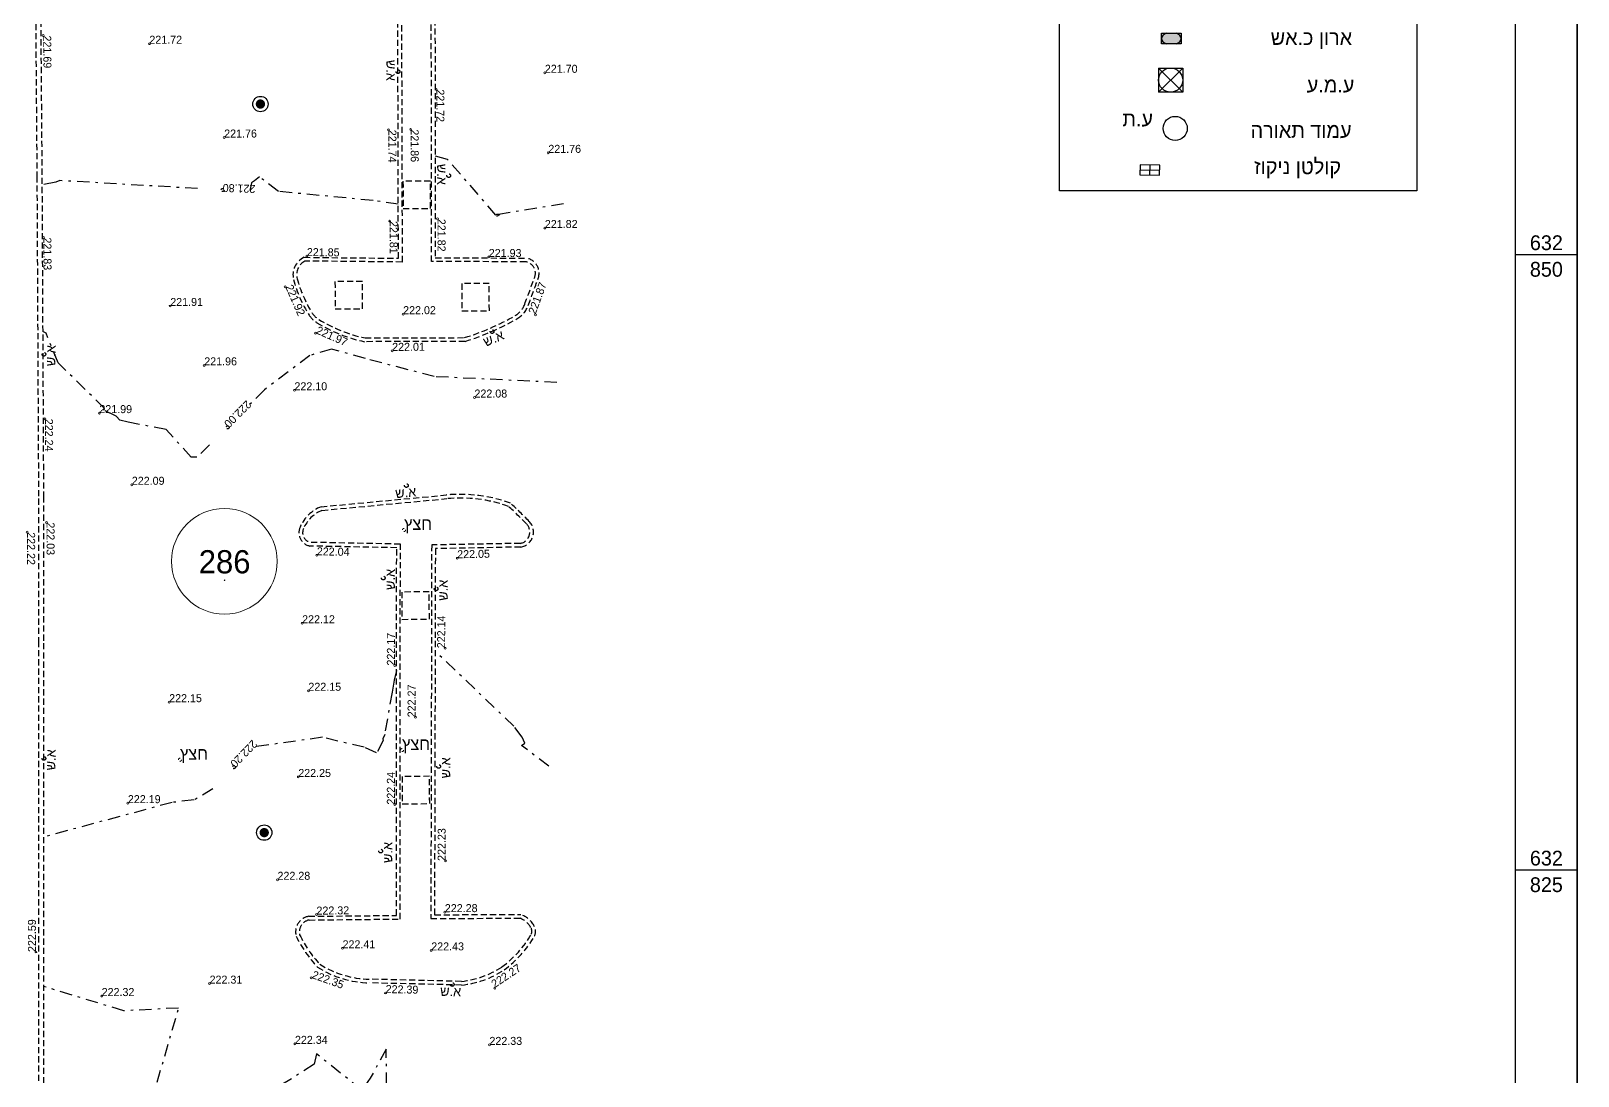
# Model space of a CAD drawing. Extents: x 231979 to 232154, y 632653 to 632930.
# Drawn here: x 232083.1 to 232145.9, y 632816.6 to 632859.1 of the extents above; entities that cross this region are included whole.
import ezdxf
from ezdxf.enums import TextEntityAlignment as Align

# ---------------------------------------------------------------- set-up
doc = ezdxf.new("R2010")
doc.units = 0
doc.header["$MEASUREMENT"] = 0
for name, pattern in [('DASHDOT', [1, 0.5, -0.25, 0, -0.25]), ('DIVIDE2', [0.625, 0.25, -0.125, 0, -0.125, 0, -0.125]), ('HIDDEN', [0.375, 0.25, -0.125])]:
    doc.linetypes.add(name, pattern=pattern)
for name, color, linetype in [('1201', 7, 'Continuous'), ('1202', 7, 'Continuous'), ('1204', 7, 'Continuous'), ('1506', 252, 'DASHDOT'), ('4902', 35, 'Continuous')]:
    doc.layers.add(name, color=color, linetype=linetype)
for name, color, linetype, lineweight in [('1502', 7, 'Continuous', 20), ('1603', 8, 'Continuous', 20), ('2404', 7, 'HIDDEN', 30), ('2407', 7, 'DIVIDE2', 20), ('4612', 5, 'Continuous', 30)]:
    doc.layers.add(name, color=color, linetype=linetype, lineweight=lineweight)
doc.styles.add('GRID', font='txt')
doc.styles.add('hebtext', font='hebtxt.shx')
doc.styles.add('HEBTXT', font='hebtxt.shx')
doc.styles.add('MAVAT_HEBTXT', font='hebtxt.shx')

# ---------------------------------------------------------------- blocks, each defined once
blk = doc.blocks.new('M1803')
blk.add_circle((0, 0), 0.025)
at = {"style": 'MAVAT_HEBTXT'}
blk.add_attdef('MIGRASH', text='', height=2, dxfattribs=at).set_placement((0, 1.6), align=Align.MIDDLE)
at = {"style": 'MAVAT_HEBTXT', "flags": 1}
for tag, p in [('YEUD', (0, -1.6)), ('PLAN', (0, -4.8))]:
    blk.add_attdef(tag, text='', height=2, dxfattribs=at).set_placement(p, align=Align.MIDDLE)
blk = doc.blocks.new('2404')
at = {"color": 2}
blk.add_circle((0, 0), 0.075, dxfattribs=at)
at = {"style": 'hebtext'}
blk.add_attdef('COVER_TYPE', (-1.984, 0.57), '', height=0.39, dxfattribs=at)
blk = doc.blocks.new('4902')
at = {"layer": '4902', "const_width": 0.75}
blk.add_lwpolyline([(-0.38, 0, 1), (0.38, 0, 1)], format="xyb", close=True, dxfattribs=at)
at = {"layer": '4902'}
blk.add_circle((0, 0), 1.25, dxfattribs=at)
at = {"style": 'hebtext', "flags": 1}
for tag, p in [('COVER_DIAM', (3.16, 50.33)), ('STRESS', (3.16, 41.78)), ('COVER', (3.16, 33.23)), ('WIDTH', (3.16, 24.68)), ('DIAM', (3.16, 16.14)), ('MANH_TYPE', (3.16, 7.59)), ('DEPTH', (3.16, -0.96))]:
    blk.add_attdef(tag, p, '', height=1.3, dxfattribs=at)
at = {"style": 'hebtext'}
for tag, p in [('NUMBER', (0.18, 1.78)), ('TL', (2.94, -0.96)), ('IL', (3.16, -9.51))]:
    blk.add_attdef(tag, p, '', height=1.3, dxfattribs=at)
blk = doc.blocks.new('2407')
at = {"color": 2}
blk.add_circle((0, 0), 0.25, dxfattribs=at)
at = {"style": 'hebtext'}
blk.add_attdef('COVER_TYPE', (-10, 1), '', height=1.3, dxfattribs=at)
blk = doc.blocks.new('1502')
blk.add_circle((0, 0), 0.15)
at = {"style": 'hebtext'}
for tag, p in [('METER', (-10.33, 0)), ('CENTIMETER', (1, 0))]:
    blk.add_attdef(tag, p, '', height=1.3, dxfattribs=at)
at = {"style": 'hebtext', "flags": 1}
blk.add_attdef('HEIGHT', (1, 0), '', height=1.3, dxfattribs=at)
blk = doc.blocks.new('1506')
at = {"color": 2}
blk.add_circle((0, 0), 0.25, dxfattribs=at)
at = {"color": 2, "style": 'hebtext'}
blk.add_attdef('HEIGHT', (-5.33, -1), '', height=1.3, dxfattribs=at)
blk = doc.blocks.new('4612')
at = {"layer": '4612'}
blk.add_hatch(color=256, dxfattribs=at).paths.add_polyline_path([(1.23, 2.16), (-1.23, 2.16, 0.58137), (-1.23, -2.16), (1.23, -2.16, 0.58137)])
blk.add_lwpolyline([(-2.49, -2.16), (-2.49, 2.16), (2.49, 2.16), (2.49, -2.16)], close=True, dxfattribs=at)
for start, end in [(119.6551, 240.3449), (299.6551, 60.3449)]:
    blk.add_arc((0, 0), 2.49, start, end, dxfattribs=at)
at = {"layer": '4612', "style": 'hebtext', "flags": 1}
for tag, p in [('WHEEL_NAME', (-4.5, 2.93)), ('TYPE', (-3.97, -3.71))]:
    blk.add_attdef(tag, p, '', height=1.3, dxfattribs=at)

msp = doc.modelspace()

# ---------------------------------------------------------------- linework, layer by layer
at = {"layer": '1201'}
for p, q in [((232143.369, 632850), (232145.869, 632850)), ((232143.369, 632825), (232145.869, 632825))]:
    msp.add_line(p, q, dxfattribs=at)
msp.add_lwpolyline([(231981.511, 632655.388), (232143.369, 632655.388), (232143.369, 632927.888), (231981.511, 632927.888)], close=True, dxfattribs=at)
msp.add_lwpolyline([(231981.511, 632655.388), (232143.369, 632655.388), (232143.369, 632927.888), (231981.511, 632927.888), (231981.511, 632655.388)], dxfattribs=at)
at = {"layer": '1202', "const_width": 0.075}
msp.add_lwpolyline([(231979.011, 632652.888), (232145.869, 632652.888), (232145.869, 632930.388), (231979.011, 632930.388), (231979.011, 632652.888)], dxfattribs=at)
at = {"layer": '1204'}
msp.add_lwpolyline([(232124.844, 632888.5), (232139.374, 632888.491), (232139.364, 632852.594), (232124.844, 632852.594)], close=True, dxfattribs=at)
at = {"layer": '1204', "color": 1}
for points in [[(232129.848, 632856.596), (232128.868, 632856.596), (232129.848, 632857.576), (232129.848, 632856.596), (232128.868, 632857.576), (232129.848, 632857.576)], [(232128.868, 632857.576), (232128.868, 632856.596)]]:
    msp.add_lwpolyline(points, dxfattribs=at)
at = {"layer": '1204', "color": 35}
msp.add_lwpolyline([(232128.915, 632853.627), (232128.115, 632853.644), (232128.107, 632853.244), (232128.906, 632853.227)], close=True, dxfattribs=at)
for points in [[(232128.515, 632853.635), (232128.506, 632853.235)], [(232128.111, 632853.444), (232128.911, 632853.427)]]:
    msp.add_lwpolyline(points, dxfattribs=at)
at = {"layer": '1204', "color": 1}
for centre, radius in [((232129.358, 632857.086), 0.49), ((232129.544, 632855.123, 223.058), 0.491)]:
    msp.add_circle(centre, radius, dxfattribs=at)
at = {"layer": '1506'}
for points, elevation in [([(232104.702, 632852.058), (232102.056, 632851.627), (232101.991, 632851.628), (232101.959, 632851.606), (232099.99, 632853.865), (232099.338, 632854.04)], 221.8), ([(232089.837, 632852.681), (232084.252, 632853.003), (232084.079, 632852.944), (232083.52, 632852.83)], 221.8), ([(232097.991, 632852.045), (232096.965, 632852.194), (232093.12, 632852.561), (232092.354, 632853.155), (232092.156, 632852.992), (232092.028, 632852.914), (232091.956, 632852.595)], 221.8), ([(232101.996, 632851.564), (232102.121, 632851.627)], 221.8), ([(232090.326, 632842.275), (232089.816, 632841.764), (232089.585, 632841.764), (232088.567, 632842.891), (232087.027, 632843.189), (232086.688, 632843.278), (232086.544, 632843.419), (232086.533, 632843.432), (232086.036, 632843.674), (232086.063, 632843.749), (232084.172, 632845.601), (232083.69, 632846.803), (232083.549, 632846.877)], 222), ([(232099.452, 632845.042), (232096.653, 632845.776), (232095.28, 632846.155), (232094.402, 632845.901), (232092.554, 632844.507), (232091.824, 632843.776)], 222), ([(232104.426, 632844.799), (232099.452, 632845.042)], 222), ([(232104.111, 632829.216), (232102.99, 632830.061), (232103.129, 632830.145), (232103.027, 632830.39), (232102.688, 632830.84), (232099.487, 632833.891)], 222.2), ([(232097.922, 632833.104), (232097.822, 632832.708), (232097.74, 632832.228), (232097.439, 632830.507), (232097.365, 632830.324), (232097.384, 632830.255), (232097.113, 632829.763), (232096.612, 632829.981), (232094.912, 632830.387), (232092.064, 632829.987)], 222.2), ([(232090.466, 632828.301), (232089.703, 632827.844), (232088.806, 632827.741), (232083.587, 632826.338)], 222.2), ([(232090.696, 632814.65), (232089.856, 632814.119), (232089.201, 632814.097), (232088.468, 632814.187), (232087.895, 632815.327), (232089.07, 632819.391), (232086.845, 632819.278), (232083.587, 632820.268)], 222.4), ([(232104.128, 632814.87), (232102.756, 632814.806), (232101.241, 632815.602), (232101.19, 632815.653), (232101.179, 632815.618), (232101.169, 632815.663), (232101.17, 632815.669), (232100.822, 632815.68), (232097.515, 632816.273), (232097.502, 632817.713), (232096.853, 632816.54), (232096.509, 632816.059), (232094.675, 632817.525), (232094.578, 632817.105), (232092.488, 632815.783)], 222.4)]:
    msp.add_lwpolyline(points, dxfattribs=dict(at, elevation=elevation))
at = {"layer": '1603'}
msp.add_circle((232090.93, 632837.538), 2.146, dxfattribs=at)
at = {"layer": '2404'}
for points in [[(232083.395, 632802.931), (232083.399, 632834.212), (232083.393, 632840.182), (232083.328, 632853.119), (232083.189, 632870.743)], [(232083.379, 632870.744), (232083.518, 632853.12), (232083.582, 632840.183), (232083.588, 632834.212), (232083.585, 632803.121)]]:
    msp.add_lwpolyline(points, dxfattribs=at)
for points in [[(232099.471, 632867.433), (232099.494, 632849.867), (232103.183, 632849.855, -0.474993), (232103.673, 632849.028, -0.000567), (232103.266, 632847.926, -0.175748), (232102.811, 632847.388, -0.055565), (232100.704, 632846.474), (232096.624, 632846.46, -0.084689), (232094.687, 632847.231, -0.113554), (232094.372, 632847.54, -0.078907), (232093.74, 632848.981, -0.362916), (232094.167, 632849.887), (232097.996, 632849.847), (232097.949, 632869.066)], [(232098.099, 632869.067), (232098.147, 632849.695), (232094.201, 632849.737, 0.348547), (232093.885, 632849.019, 0.078907), (232094.498, 632847.621, 0.113554), (232094.766, 632847.359, 0.084024), (232096.64, 632846.61), (232100.682, 632846.624, 0.05502), (232102.736, 632847.518, 0.175748), (232103.125, 632847.978, 0.000567), (232103.532, 632849.08, 0.468336), (232103.171, 632849.705), (232099.344, 632849.717), (232099.321, 632867.58)], [(232099.497, 632838.053), (232099.463, 632823.181), (232102.964, 632823.187, -0.177114), (232103.502, 632822.74, -0.230785), (232103.533, 632822.329, -0.105299), (232102.287, 632820.938, -0.121394), (232100.563, 632820.323), (232096.814, 632820.41, -0.137298), (232094.708, 632821.053, -0.074161), (232093.844, 632822.308, -0.438182), (232094.352, 632823.116), (232097.913, 632823.153), (232097.926, 632838.087), (232094.402, 632838.159, -0.477829), (232094.004, 632838.931, -0.196213), (232094.856, 632839.754), (232099.946, 632840.232, -0.110666), (232102.546, 632839.901, -0.014963), (232103.309, 632839.158, -0.605221), (232102.964, 632838.117), (232099.497, 632838.053)]]:
    msp.add_lwpolyline(points, format="xyb", dxfattribs=at)
for points in [[(232099.297, 632852.985), (232098.181, 632852.978), (232098.189, 632851.868), (232099.304, 632851.875)], [(232096.536, 632848.911), (232095.42, 632848.903), (232095.427, 632847.793), (232096.543, 632847.801)], [(232101.683, 632848.825), (232100.567, 632848.818), (232100.575, 632847.708), (232101.69, 632847.715)], [(232099.247, 632836.297), (232098.132, 632836.29), (232098.139, 632835.18), (232099.254, 632835.187)], [(232099.26, 632828.803), (232098.144, 632828.796), (232098.152, 632827.686), (232099.267, 632827.693)]]:
    msp.add_lwpolyline(points, close=True, dxfattribs=at)
msp.add_lwpolyline([(232099.347, 632838.201), (232099.313, 632823.031), (232102.938, 632823.036, -0.169686), (232103.373, 632822.665, -0.222847), (232103.397, 632822.394, -0.104423), (232102.201, 632821.061, -0.120517), (232100.557, 632820.473), (232096.818, 632820.56, -0.136075), (232094.805, 632821.169, -0.07245), (232093.986, 632822.36, -0.422964), (232094.368, 632822.966), (232098.063, 632823.005), (232098.076, 632838.234), (232094.42, 632838.309, -0.468364), (232094.141, 632838.87, -0.192338), (232094.892, 632839.607), (232099.96, 632840.083, -0.109372), (232102.467, 632839.77, -0.014536), (232103.201, 632839.054, -0.59789), (232102.95, 632838.266)], format="xyb", close=True, dxfattribs=at)

# ---------------------------------------------------------------- block references
at = {"layer": '1204', "xscale": 0.1600000000335041, "yscale": 0.0999999999983303, "zscale": 0.1600000000335041}
msp.add_blockref('4612', (232129.388, 632858.772), dxfattribs=at)
at = {"layer": '1502'}
ref = msp.add_blockref('1502', (232083.57, 632858.896, 221.687), dxfattribs=dict(at, xscale=0.25, yscale=0.25, zscale=0.25))
ref.add_attrib('HEIGHT', '221.69', (232083.57, 632858.896, 221.687), dxfattribs={"layer": '0', "height": 0.325, "rotation": 270.45378, "style": 'hebtext'})
ref = msp.add_blockref('1502', (232087.881, 632858.564, 221.717), dxfattribs=dict(at, xscale=0.25, yscale=0.25, zscale=0.25))
ref.add_attrib('HEIGHT', '221.72', (232087.881, 632858.564, 221.717), dxfattribs={"layer": '0', "height": 0.325, "style": 'hebtext'})
ref = msp.add_blockref('1502', (232103.944, 632857.384, 221.705), dxfattribs=dict(at, xscale=0.25, yscale=0.25, zscale=0.25))
ref.add_attrib('HEIGHT', '221.70', (232103.944, 632857.384, 221.705), dxfattribs={"layer": '0', "height": 0.325, "style": 'hebtext'})
ref = msp.add_blockref('1502', (232099.536, 632856.71, 221.719), dxfattribs=dict(at, xscale=0.25, yscale=0.25, zscale=0.25))
ref.add_attrib('HEIGHT', '221.72', (232099.536, 632856.71, 221.719), dxfattribs={"layer": '0', "height": 0.325, "rotation": 270.07398, "style": 'hebtext'})
ref = msp.add_blockref('1502', (232090.921, 632854.753, 221.756), dxfattribs=dict(at, xscale=0.25, yscale=0.25, zscale=0.25))
ref.add_attrib('HEIGHT', '221.76', (232090.921, 632854.753, 221.756), dxfattribs={"layer": '0', "height": 0.325, "style": 'hebtext'})
ref = msp.add_blockref('1502', (232097.59, 632855.067, 221.738), dxfattribs=dict(at, xscale=0.25, yscale=0.25, zscale=0.25))
ref.add_attrib('HEIGHT', '221.74', (232097.59, 632855.067, 221.738), dxfattribs={"layer": '0', "height": 0.325, "rotation": 270.1422, "style": 'hebtext'})
ref = msp.add_blockref('1502', (232098.494, 632855.084, 221.858), dxfattribs=dict(at, xscale=0.25, yscale=0.25, zscale=0.25))
ref.add_attrib('HEIGHT', '221.86', (232098.494, 632855.084, 221.858), dxfattribs={"layer": '0', "height": 0.325, "rotation": 270.1422, "style": 'hebtext'})
ref = msp.add_blockref('1502', (232104.085, 632854.131, 221.759), dxfattribs=dict(at, xscale=0.25, yscale=0.25, zscale=0.25))
ref.add_attrib('HEIGHT', '221.76', (232104.085, 632854.131, 221.759), dxfattribs={"layer": '0', "height": 0.325, "style": 'hebtext'})
ref = msp.add_blockref('1502', (232097.641, 632851.362, 221.808), dxfattribs=dict(at, xscale=0.25, yscale=0.25, zscale=0.25))
ref.add_attrib('HEIGHT', '221.81', (232097.641, 632851.362, 221.808), dxfattribs={"layer": '0', "height": 0.325, "rotation": 270.1422, "style": 'hebtext'})
ref = msp.add_blockref('1502', (232099.586, 632851.449, 221.816), dxfattribs=dict(at, xscale=0.25, yscale=0.25, zscale=0.25))
ref.add_attrib('HEIGHT', '221.82', (232099.586, 632851.449, 221.816), dxfattribs={"layer": '0', "height": 0.325, "rotation": 270.07398, "style": 'hebtext'})
ref = msp.add_blockref('1502', (232103.944, 632851.077, 221.823), dxfattribs=dict(at, xscale=0.25, yscale=0.25, zscale=0.25))
ref.add_attrib('HEIGHT', '221.82', (232103.944, 632851.077, 221.823), dxfattribs={"layer": '0', "height": 0.325, "style": 'hebtext'})
ref = msp.add_blockref('1502', (232083.577, 632850.692, 221.831), dxfattribs=dict(at, xscale=0.25, yscale=0.25, zscale=0.25))
ref.add_attrib('HEIGHT', '221.83', (232083.577, 632850.692, 221.831), dxfattribs={"layer": '0', "height": 0.325, "rotation": 270.28363, "style": 'hebtext'})
ref = msp.add_blockref('1502', (232094.277, 632849.939, 221.854), dxfattribs=dict(at, xscale=0.25, yscale=0.25, zscale=0.25))
ref.add_attrib('HEIGHT', '221.85', (232094.277, 632849.939, 221.854), dxfattribs={"layer": '0', "height": 0.325, "rotation": 359.39394, "style": 'hebtext'})
ref = msp.add_blockref('1502', (232101.666, 632849.901, 221.93), dxfattribs=dict(at, xscale=0.25, yscale=0.25, zscale=0.25))
ref.add_attrib('HEIGHT', '221.93', (232101.666, 632849.901, 221.93), dxfattribs={"layer": '0', "height": 0.325, "rotation": 359.82526, "style": 'hebtext'})
ref = msp.add_blockref('1502', (232093.396, 632848.69, 221.919), dxfattribs=dict(at, xscale=0.25, yscale=0.25, zscale=0.25))
ref.add_attrib('HEIGHT', '221.92', (232093.396, 632848.69, 221.919), dxfattribs={"layer": '0', "height": 0.325, "rotation": 293.5384, "style": 'hebtext'})
ref = msp.add_blockref('1502', (232103.564, 632847.551, 221.874), dxfattribs=dict(at, xscale=0.25, yscale=0.25, zscale=0.25))
ref.add_attrib('HEIGHT', '221.87', (232103.564, 632847.551, 221.874), dxfattribs={"layer": '0', "height": 0.325, "rotation": 69.72486, "style": 'hebtext'})
ref = msp.add_blockref('1502', (232088.73, 632847.91, 221.913), dxfattribs=dict(at, xscale=0.25, yscale=0.25, zscale=0.25))
ref.add_attrib('HEIGHT', '221.91', (232088.73, 632847.91, 221.913), dxfattribs={"layer": '0', "height": 0.325, "style": 'hebtext'})
ref = msp.add_blockref('1502', (232098.189, 632847.577, 222.023), dxfattribs=dict(at, xscale=0.25, yscale=0.25, zscale=0.25))
ref.add_attrib('HEIGHT', '222.02', (232098.189, 632847.577, 222.023), dxfattribs={"layer": '0', "height": 0.325, "style": 'hebtext'})
ref = msp.add_blockref('1502', (232094.623, 632846.806, 221.971), dxfattribs=dict(at, xscale=0.25, yscale=0.25, zscale=0.25))
ref.add_attrib('HEIGHT', '221.97', (232094.623, 632846.806, 221.971), dxfattribs={"layer": '0', "height": 0.325, "rotation": 336.09446, "style": 'hebtext'})
ref = msp.add_blockref('1502', (232097.743, 632846.086, 222.01), dxfattribs=dict(at, xscale=0.25, yscale=0.25, zscale=0.25))
ref.add_attrib('HEIGHT', '222.01', (232097.743, 632846.086, 222.01), dxfattribs={"layer": '0', "height": 0.325, "rotation": 0.20917, "style": 'hebtext'})
ref = msp.add_blockref('1502', (232090.111, 632845.498, 221.961), dxfattribs=dict(at, xscale=0.25, yscale=0.25, zscale=0.25))
ref.add_attrib('HEIGHT', '221.96', (232090.111, 632845.498, 221.961), dxfattribs={"layer": '0', "height": 0.325, "style": 'hebtext'})
ref = msp.add_blockref('1502', (232093.774, 632844.486, 222.104), dxfattribs=dict(at, xscale=0.25, yscale=0.25, zscale=0.25))
ref.add_attrib('HEIGHT', '222.10', (232093.774, 632844.486, 222.104), dxfattribs={"layer": '0', "height": 0.325, "style": 'hebtext'})
ref = msp.add_blockref('1502', (232101.085, 632844.191, 222.077), dxfattribs=dict(at, xscale=0.25, yscale=0.25, zscale=0.25))
ref.add_attrib('HEIGHT', '222.08', (232101.085, 632844.191, 222.077), dxfattribs={"layer": '0', "height": 0.325, "style": 'hebtext'})
ref = msp.add_blockref('1502', (232085.85, 632843.558, 221.994), dxfattribs=dict(at, xscale=0.25, yscale=0.25, zscale=0.25))
ref.add_attrib('HEIGHT', '221.99', (232085.85, 632843.558, 221.994), dxfattribs={"layer": '0', "height": 0.325, "style": 'hebtext'})
ref = msp.add_blockref('1502', (232083.642, 632843.327, 222.244), dxfattribs=dict(at, xscale=0.25, yscale=0.25, zscale=0.25))
ref.add_attrib('HEIGHT', '222.24', (232083.642, 632843.327, 222.244), dxfattribs={"layer": '0', "height": 0.325, "rotation": 270.28363, "style": 'hebtext'})
ref = msp.add_blockref('1502', (232087.169, 632840.647, 222.095), dxfattribs=dict(at, xscale=0.25, yscale=0.25, zscale=0.25))
ref.add_attrib('HEIGHT', '222.09', (232087.169, 632840.647, 222.095), dxfattribs={"layer": '0', "height": 0.325, "style": 'hebtext'})
ref = msp.add_blockref('1502', (232082.916, 632838.718, 222.221), dxfattribs=dict(at, xscale=0.25, yscale=0.25, zscale=0.25))
ref.add_attrib('HEIGHT', '222.22', (232082.916, 632838.718, 222.221), dxfattribs={"layer": '0', "height": 0.325, "rotation": 270.05787, "style": 'hebtext'})
ref = msp.add_blockref('1502', (232083.707, 632839.119, 222.032), dxfattribs=dict(at, xscale=0.25, yscale=0.25, zscale=0.25))
ref.add_attrib('HEIGHT', '222.03', (232083.707, 632839.119, 222.032), dxfattribs={"layer": '0', "height": 0.325, "rotation": 270.05787, "style": 'hebtext'})
ref = msp.add_blockref('1502', (232094.681, 632837.783, 222.036), dxfattribs=dict(at, xscale=0.25, yscale=0.25, zscale=0.25))
ref.add_attrib('HEIGHT', '222.04', (232094.681, 632837.783, 222.036), dxfattribs={"layer": '0', "height": 0.325, "rotation": 358.82033, "style": 'hebtext'})
ref = msp.add_blockref('1502', (232100.387, 632837.66, 222.052), dxfattribs=dict(at, xscale=0.25, yscale=0.25, zscale=0.25))
ref.add_attrib('HEIGHT', '222.05', (232100.387, 632837.66, 222.052), dxfattribs={"layer": '0', "height": 0.325, "rotation": 1.04453, "style": 'hebtext'})
ref = msp.add_blockref('1502', (232094.087, 632835.021, 222.116), dxfattribs=dict(at, xscale=0.25, yscale=0.25, zscale=0.25))
ref.add_attrib('HEIGHT', '222.12', (232094.087, 632835.021, 222.116), dxfattribs={"layer": '0', "height": 0.325, "style": 'hebtext'})
ref = msp.add_blockref('1502', (232099.894, 632834.005, 222.137), dxfattribs=dict(at, xscale=0.25, yscale=0.25, zscale=0.25))
ref.add_attrib('HEIGHT', '222.14', (232099.894, 632834.005, 222.137), dxfattribs={"layer": '0', "height": 0.325, "rotation": 89.87069, "style": 'hebtext'})
ref = msp.add_blockref('1502', (232097.853, 632833.303, 222.173), dxfattribs=dict(at, xscale=0.25, yscale=0.25, zscale=0.25))
ref.add_attrib('HEIGHT', '222.17', (232097.853, 632833.303, 222.173), dxfattribs={"layer": '0', "height": 0.325, "rotation": 89.94958, "style": 'hebtext'})
ref = msp.add_blockref('1502', (232094.34, 632832.279, 222.148), dxfattribs=dict(at, xscale=0.25, yscale=0.25, zscale=0.25))
ref.add_attrib('HEIGHT', '222.15', (232094.34, 632832.279, 222.148), dxfattribs={"layer": '0', "height": 0.325, "style": 'hebtext'})
ref = msp.add_blockref('1502', (232098.692, 632831.201, 222.265), dxfattribs=dict(at, xscale=0.25, yscale=0.25, zscale=0.25))
ref.add_attrib('HEIGHT', '222.27', (232098.692, 632831.201, 222.265), dxfattribs={"layer": '0', "height": 0.325, "rotation": 89.87069, "style": 'hebtext'})
ref = msp.add_blockref('1502', (232088.686, 632831.815, 222.154), dxfattribs=dict(at, xscale=0.25, yscale=0.25, zscale=0.25))
ref.add_attrib('HEIGHT', '222.15', (232088.686, 632831.815, 222.154), dxfattribs={"layer": '0', "height": 0.325, "style": 'hebtext'})
ref = msp.add_blockref('1502', (232093.929, 632828.777, 222.25), dxfattribs=dict(at, xscale=0.25, yscale=0.25, zscale=0.25))
ref.add_attrib('HEIGHT', '222.25', (232093.929, 632828.777, 222.25), dxfattribs={"layer": '0', "height": 0.325, "style": 'hebtext'})
ref = msp.add_blockref('1502', (232097.852, 632827.653, 222.237), dxfattribs=dict(at, xscale=0.25, yscale=0.25, zscale=0.25))
ref.add_attrib('HEIGHT', '222.24', (232097.852, 632827.653, 222.237), dxfattribs={"layer": '0', "height": 0.325, "rotation": 89.94958, "style": 'hebtext'})
ref = msp.add_blockref('1502', (232087.009, 632827.713, 222.187), dxfattribs=dict(at, xscale=0.25, yscale=0.25, zscale=0.25))
ref.add_attrib('HEIGHT', '222.19', (232087.009, 632827.713, 222.187), dxfattribs={"layer": '0', "height": 0.325, "style": 'hebtext'})
ref = msp.add_blockref('1502', (232099.913, 632825.366, 222.226), dxfattribs=dict(at, xscale=0.25, yscale=0.25, zscale=0.25))
ref.add_attrib('HEIGHT', '222.23', (232099.913, 632825.366, 222.226), dxfattribs={"layer": '0', "height": 0.325, "rotation": 89.87069, "style": 'hebtext'})
ref = msp.add_blockref('1502', (232093.086, 632824.6, 222.276), dxfattribs=dict(at, xscale=0.25, yscale=0.25, zscale=0.25))
ref.add_attrib('HEIGHT', '222.28', (232093.086, 632824.6, 222.276), dxfattribs={"layer": '0', "height": 0.325, "style": 'hebtext'})
ref = msp.add_blockref('1502', (232094.67, 632823.184, 222.323), dxfattribs=dict(at, xscale=0.25, yscale=0.25, zscale=0.25))
ref.add_attrib('HEIGHT', '222.32', (232094.67, 632823.184, 222.323), dxfattribs={"layer": '0', "height": 0.325, "rotation": 0.60689, "style": 'hebtext'})
ref = msp.add_blockref('1502', (232099.882, 632823.284, 222.28), dxfattribs=dict(at, xscale=0.25, yscale=0.25, zscale=0.25))
ref.add_attrib('HEIGHT', '222.28', (232099.882, 632823.284, 222.28), dxfattribs={"layer": '0', "height": 0.325, "rotation": 0.08952, "style": 'hebtext'})
ref = msp.add_blockref('1502', (232083.276, 632821.666, 222.589), dxfattribs=dict(at, xscale=0.25, yscale=0.25, zscale=0.25))
ref.add_attrib('HEIGHT', '222.59', (232083.276, 632821.666, 222.589), dxfattribs={"layer": '0', "height": 0.325, "rotation": 89.99373, "style": 'hebtext'})
ref = msp.add_blockref('1502', (232095.728, 632821.816, 222.409), dxfattribs=dict(at, xscale=0.25, yscale=0.25, zscale=0.25))
ref.add_attrib('HEIGHT', '222.41', (232095.728, 632821.816, 222.409), dxfattribs={"layer": '0', "height": 0.325, "style": 'hebtext'})
ref = msp.add_blockref('1502', (232099.33, 632821.731, 222.43), dxfattribs=dict(at, xscale=0.25, yscale=0.25, zscale=0.25))
ref.add_attrib('HEIGHT', '222.43', (232099.33, 632821.731, 222.43), dxfattribs={"layer": '0', "height": 0.325, "style": 'hebtext'})
ref = msp.add_blockref('1502', (232101.906, 632820.196, 222.274), dxfattribs=dict(at, xscale=0.25, yscale=0.25, zscale=0.25))
ref.add_attrib('HEIGHT', '222.27', (232101.906, 632820.196, 222.274), dxfattribs={"layer": '0', "height": 0.325, "rotation": 33.70495, "style": 'hebtext'})
ref = msp.add_blockref('1502', (232090.327, 632820.381, 222.31), dxfattribs=dict(at, xscale=0.25, yscale=0.25, zscale=0.25))
ref.add_attrib('HEIGHT', '222.31', (232090.327, 632820.381, 222.31), dxfattribs={"layer": '0', "height": 0.325, "style": 'hebtext'})
ref = msp.add_blockref('1502', (232094.456, 632820.613, 222.35), dxfattribs=dict(at, xscale=0.25, yscale=0.25, zscale=0.25))
ref.add_attrib('HEIGHT', '222.35', (232094.456, 632820.613, 222.35), dxfattribs={"layer": '0', "height": 0.325, "rotation": 340.25802, "style": 'hebtext'})
ref = msp.add_blockref('1502', (232097.474, 632820, 222.388), dxfattribs=dict(at, xscale=0.25, yscale=0.25, zscale=0.25))
ref.add_attrib('HEIGHT', '222.39', (232097.474, 632820, 222.388), dxfattribs={"layer": '0', "height": 0.325, "rotation": 358.67143, "style": 'hebtext'})
ref = msp.add_blockref('1502', (232085.944, 632819.876, 222.319), dxfattribs=dict(at, xscale=0.25, yscale=0.25, zscale=0.25))
ref.add_attrib('HEIGHT', '222.32', (232085.944, 632819.876, 222.319), dxfattribs={"layer": '0', "height": 0.325, "style": 'hebtext'})
ref = msp.add_blockref('1502', (232093.795, 632817.934, 222.343), dxfattribs=dict(at, xscale=0.25, yscale=0.25, zscale=0.25))
ref.add_attrib('HEIGHT', '222.34', (232093.795, 632817.934, 222.343), dxfattribs={"layer": '0', "height": 0.325, "style": 'hebtext'})
ref = msp.add_blockref('1502', (232101.693, 632817.892, 222.333), dxfattribs=dict(at, xscale=0.25, yscale=0.25, zscale=0.25))
ref.add_attrib('HEIGHT', '222.33', (232101.693, 632817.892, 222.333), dxfattribs={"layer": '0', "height": 0.325, "style": 'hebtext'})
at = {"layer": '1506'}
for p, xscale, yscale, zscale, rotation, values in [((232090.854, 632852.62, 221.8), 0.25, 0.25, 0.25, 178, {'HEIGHT': '221.80'}), ((232091.06, 632842.982, 222), 0.25, 0.25, 0.25, 224.9999999999999, {'HEIGHT': '222.00'}), ((232091.317, 632829.176, 222.2), 0.2499999999999999, 0.2499999999999999, 0.2499999999999999, 225.9999999999999, {'HEIGHT': '222.20'})]:
    msp.add_blockref('1506', p, dxfattribs=dict(at, xscale=xscale, yscale=yscale, zscale=zscale, rotation=rotation)).add_auto_attribs(values)
at = {"layer": '1603', "xscale": 0.4705960000010375, "yscale": 0.4705960000010375, "zscale": 0.4705960000010375}
msp.add_blockref('M1803', (232090.938, 632836.767), dxfattribs=at).add_auto_attribs({'MIGRASH': '286'})
at = {"layer": '2404'}
ref = msp.add_blockref('2404', (232097.979, 632857.428, 502.174), dxfattribs=dict(at, rotation=270.1421957517209))
ref.add_attrib('COVER_TYPE', 'ש.א', (232097.505, 632857.908, 502.174), dxfattribs={"layer": '0', "height": 0.39, "rotation": 270.1422, "style": 'hebtext'})
ref = msp.add_blockref('2404', (232100.042, 632853.204, 502.174), dxfattribs=dict(at, rotation=270.0739757517209))
ref.add_attrib('COVER_TYPE', 'ש.א', (232099.568, 632853.684, 502.174), dxfattribs={"layer": '0', "height": 0.39, "rotation": 270.07398, "style": 'hebtext'})
ref = msp.add_blockref('2404', (232101.803, 632846.872, 502.174), dxfattribs=dict(at, rotation=22.61624475172095))
ref.add_attrib('COVER_TYPE', 'ש.א', (232101.541, 632846.25, 502.174), dxfattribs={"layer": '0', "height": 0.39, "rotation": 22.61624, "style": 'hebtext'})
ref = msp.add_blockref('2404', (232083.597, 632845.951, 502.174), dxfattribs=dict(at, rotation=89.24862375172098))
ref.add_attrib('COVER_TYPE', 'ש.א', (232084.064, 632845.463, 502.174), dxfattribs={"layer": '0', "height": 0.39, "rotation": 89.24862, "style": 'hebtext'})
ref = msp.add_blockref('2404', (232098.321, 632840.615, 502.174), dxfattribs=dict(at, rotation=5.362960751721004))
ref.add_attrib('COVER_TYPE', 'ש.א', (232097.887, 632840.099, 502.174), dxfattribs={"layer": '0', "height": 0.39, "rotation": 5.36296, "style": 'hebtext'})
ref = msp.add_blockref('2404', (232097.382, 632836.858, 502.174), dxfattribs=dict(at, rotation=89.94958175172098))
ref.add_attrib('COVER_TYPE', 'ש.א', (232097.855, 632836.376, 502.174), dxfattribs={"layer": '0', "height": 0.39, "rotation": 89.94958, "style": 'hebtext'})
ref = msp.add_blockref('2404', (232099.529, 632836.419, 502.174), dxfattribs=dict(at, rotation=89.87068775172098))
ref.add_attrib('COVER_TYPE', 'ש.א', (232100.001, 632835.937, 502.174), dxfattribs={"layer": '0', "height": 0.39, "rotation": 89.87069, "style": 'hebtext'})
ref = msp.add_blockref('2404', (232083.597, 632829.531, 502.174), dxfattribs=dict(at, rotation=89.24862375172098))
ref.add_attrib('COVER_TYPE', 'ש.א', (232084.064, 632829.044, 502.174), dxfattribs={"layer": '0', "height": 0.39, "rotation": 89.24862, "style": 'hebtext'})
ref = msp.add_blockref('2404', (232099.63, 632829.204, 502.174), dxfattribs=dict(at, rotation=89.87068775172098))
ref.add_attrib('COVER_TYPE', 'ש.א', (232100.102, 632828.721, 502.174), dxfattribs={"layer": '0', "height": 0.39, "rotation": 89.87069, "style": 'hebtext'})
ref = msp.add_blockref('2404', (232097.276, 632825.766, 502.174), dxfattribs=dict(at, rotation=89.94958175172098))
ref.add_attrib('COVER_TYPE', 'ש.א', (232097.749, 632825.284, 502.174), dxfattribs={"layer": '0', "height": 0.39, "rotation": 89.94958, "style": 'hebtext'})
ref = msp.add_blockref('2404', (232100.181, 632820.346, 502.174), dxfattribs=dict(at, rotation=358.6714337517211))
ref.add_attrib('COVER_TYPE', 'ש.א', (232099.689, 632819.884, 502.174), dxfattribs={"layer": '0', "height": 0.39, "rotation": 358.67143, "style": 'hebtext'})
at = {"layer": '2407'}
ref = msp.add_blockref('2407', (232098.224, 632838.81), dxfattribs=dict(at, xscale=0.250000000036641, yscale=0.250000000036641, zscale=0.250000000036641, rotation=309.9909162536397))
ref.add_attrib('NAME', 'ץצח', (232098.224, 632838.81), dxfattribs={"layer": '0', "height": 0.5, "rotation": 0.03156, "style": 'MAVAT_HEBTXT'})
ref = msp.add_blockref('2407', (232089.123, 632829.474), dxfattribs=dict(at, xscale=0.250000000036641, yscale=0.250000000036641, zscale=0.250000000036641, rotation=309.9909162536397))
ref.add_attrib('NAME', 'ץצח', (232089.123, 632829.474), dxfattribs={"layer": '0', "height": 0.5, "rotation": 0.03156, "style": 'MAVAT_HEBTXT'})
ref = msp.add_blockref('2407', (232098.143, 632829.868), dxfattribs=dict(at, xscale=0.250000000036641, yscale=0.250000000036641, zscale=0.250000000036641, rotation=309.9909162536397))
ref.add_attrib('NAME', 'ץצח', (232098.143, 632829.868), dxfattribs={"layer": '0', "height": 0.5, "rotation": 0.03156, "style": 'MAVAT_HEBTXT'})
at = {"layer": '4902', "xscale": 0.25, "yscale": 0.25, "zscale": 0.25}
for p in [(232092.393, 632856.114), (232092.547, 632826.515)]:
    msp.add_blockref('4902', p, dxfattribs=at)

# ---------------------------------------------------------------- texts
at = {"layer": '1201', "style": 'GRID'}
for p in [(232144.619, 632850), (232144.619, 632825)]:
    msp.add_text('632', height=0.6, dxfattribs=at).set_placement(p, align=Align.BOTTOM_CENTER)
for s, p in [('850', (232144.619, 632849.7)), ('825', (232144.619, 632824.7))]:
    msp.add_text(s, height=0.6, dxfattribs=at).set_placement(p, align=Align.TOP_CENTER)
at = {"layer": '1204', "style": 'HEBTXT'}
for s, p in [('שא.כ ןורא', (232133.424, 632858.511)), ('ע.מ.ע', (232134.887, 632856.588)), ('הרואת דומע', (232132.608, 632854.741)), ('זוקינ ןטלוק', (232132.757, 632853.266, 1.361))]:
    msp.add_text(s, height=0.6, rotation=359.96762, dxfattribs=at).set_placement(p)
at = {"layer": '1204', "color": 1, "style": 'HEBTXT'}
msp.add_text('ת.ע', height=0.6, rotation=359.96762, dxfattribs=at).set_placement((232127.397, 632855.207))

doc.saveas('drawing.dxf')
